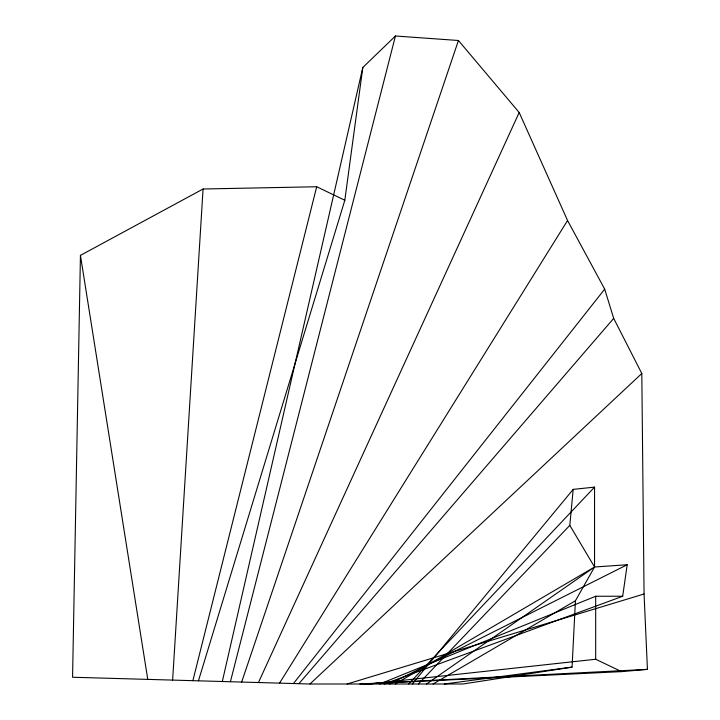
<?xml version="1.0" encoding="UTF-8"?>
<svg xmlns="http://www.w3.org/2000/svg" width="720" height="720" viewBox="0 0 720 720"><rect width="100%" height="100%" fill="white"/><g stroke="black" fill="none" stroke-linecap="round" stroke-linejoin="round"><path stroke-width="1.08" d="M198.441 680.832L344.817 200.25L316.692 186.75L203.067 189L80.442 255.375L72.567 677.25L309.942 684L462.933 684L572.058 667.125L575.433 600.75L594.558 567L594.558 487.125L573.183 489.375L412.272 684M172.629 680.094L203.067 189M384.282 684L622.683 596.25L627.183 564.75L594.558 567L569.808 525.375L573.183 489.375M344.817 200.25L362.808 67.5L395.433 36L458.433 40.5L519.183 112.5L567.558 220.5L604.683 289.125L613.683 318.375L641.808 373.5L644.058 594L647.433 669.375L621.558 671.625L364.257 684M222.318 681.507L362.808 67.5M192.879 680.67L316.692 186.75M230.4 681.741L395.433 36M241.659 682.056L458.433 40.5M258.453 682.533L519.183 112.5M279.549 683.136L567.558 220.5M293.454 683.532L604.683 289.125M298.908 683.685L613.683 318.375M408.645 684L594.558 487.125M418.374 684L569.808 525.375M309.942 684L641.808 373.5M426.546 684L594.558 567L395.172 684M433.089 684L575.433 600.75M389.655 684L627.183 564.75M379.728 684L595.683 596.25L622.683 596.25M347.148 684L644.058 594M444.303 684L572.058 667.125M369.099 684L595.683 659.25L621.558 671.625M359.874 684L647.433 669.375M80.442 255.375L147.771 679.392M595.683 596.25L595.683 659.25"/></g></svg>
